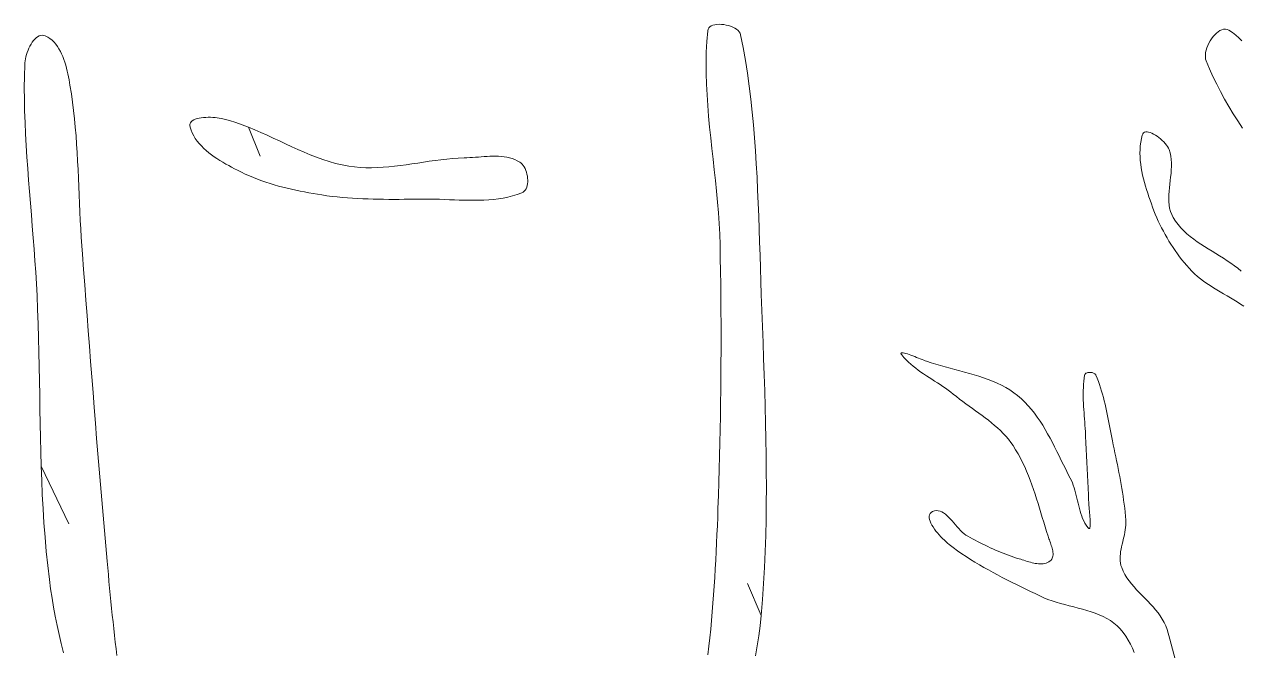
# Model space of a CAD drawing. Header units: inches. Extents: x -12 to 23, y -13.2 to 21.7.
# Drawn here: x -2.93 to 2.06, y -3.873 to -1.302 of the extents above; entities that cross this region are included whole.
import ezdxf

# ---------------------------------------------------------------- set-up
doc = ezdxf.new("R2010")
doc.units = ezdxf.units.IN
doc.header["$MEASUREMENT"] = 0
doc.layers.get('0').update_dxf_attribs({"lineweight": 0})

msp = doc.modelspace()

# ---------------------------------------------------------------- linework, layer by layer
at = {"color": 30, "linetype": 'Continuous', "lineweight": 0, "true_color": 0xff7e00}
for p, q in [((-2.0102, -1.7241), (-1.9629, -1.843)), ((-2.8607, -3.1157), (-2.7469, -3.3517)), ((0.0934, -3.7291), (0.037, -3.5973))]:
    msp.add_line(p, q, dxfattribs=at)
at = {"color": 7, "linetype": 'Continuous', "lineweight": 0, "flags": 128}
for points in [[(-2.55, -3.8932), (-2.5534, -3.8655), (-2.5567, -3.8379), (-2.5599, -3.8102), (-2.563, -3.7825), (-2.566, -3.7548), (-2.569, -3.7271), (-2.5719, -3.6993), (-2.5747, -3.6716), (-2.5774, -3.6439), (-2.5801, -3.6161), (-2.5827, -3.5884), (-2.5853, -3.5606), (-2.5879, -3.5329), (-2.5904, -3.5051), (-2.5961, -3.4422), (-2.6016, -3.3793), (-2.6071, -3.3163), (-2.6125, -3.2534), (-2.6178, -3.1904), (-2.623, -3.1275), (-2.6281, -3.0645), (-2.6332, -3.0015), (-2.6382, -2.9385), (-2.6432, -2.8755), (-2.6481, -2.8126), (-2.653, -2.7496), (-2.6579, -2.6866), (-2.6627, -2.6236), (-2.6676, -2.5606), (-2.6724, -2.4976), (-2.6772, -2.4346), (-2.6821, -2.3716), (-2.687, -2.3086), (-2.6919, -2.2456), (-2.6944, -2.211), (-2.6966, -2.1763), (-2.6986, -2.1415), (-2.7003, -2.1068), (-2.7019, -2.072), (-2.7034, -2.0372), (-2.7049, -2.0024), (-2.7063, -1.9676), (-2.7078, -1.9329), (-2.7094, -1.8981), (-2.7112, -1.8633), (-2.7131, -1.8286), (-2.7154, -1.7939), (-2.7179, -1.7593), (-2.7208, -1.7247), (-2.7241, -1.6901), (-2.7279, -1.6556), (-2.7322, -1.6211), (-2.7371, -1.5868), (-2.7426, -1.5525), (-2.7445, -1.5411), (-2.7466, -1.5295), (-2.7489, -1.5177), (-2.7514, -1.5058), (-2.7541, -1.4937), (-2.7571, -1.4817), (-2.7603, -1.4697), (-2.7639, -1.4579), (-2.7679, -1.4462), (-2.7722, -1.4348), (-2.777, -1.4237), (-2.7822, -1.4131), (-2.7879, -1.4028), (-2.7941, -1.3931), (-2.8009, -1.384), (-2.8082, -1.3756), (-2.8162, -1.3678), (-2.8248, -1.3609), (-2.834, -1.3548), (-2.844, -1.3496), (-2.8506, -1.3474), (-2.8571, -1.3467), (-2.8634, -1.3475), (-2.8696, -1.3496), (-2.8756, -1.3528), (-2.8814, -1.3572), (-2.887, -1.3625), (-2.8924, -1.3686), (-2.8975, -1.3755), (-2.9022, -1.3831), (-2.9067, -1.3911), (-2.9108, -1.3996), (-2.9146, -1.4083), (-2.9179, -1.4172), (-2.9209, -1.4262), (-2.9234, -1.4351), (-2.9254, -1.4439), (-2.927, -1.4523), (-2.928, -1.4604), (-2.9285, -1.4679), (-2.9296, -1.5153), (-2.93, -1.5627), (-2.9296, -1.61), (-2.9286, -1.6574), (-2.927, -1.7047), (-2.9249, -1.7521), (-2.9223, -1.7994), (-2.9194, -1.8467), (-2.9161, -1.8941), (-2.9126, -1.9414), (-2.9089, -1.9887), (-2.9051, -2.036), (-2.9012, -2.0834), (-2.8974, -2.1307), (-2.8935, -2.178), (-2.8899, -2.2253), (-2.8864, -2.2727), (-2.8832, -2.32), (-2.8803, -2.3673), (-2.8778, -2.4147), (-2.8753, -2.473), (-2.8732, -2.5314), (-2.8715, -2.5898), (-2.8701, -2.6482), (-2.8689, -2.7067), (-2.8679, -2.7651), (-2.8669, -2.8236), (-2.866, -2.882), (-2.8649, -2.9405), (-2.8638, -2.9989), (-2.8624, -3.0573), (-2.8607, -3.1157), (-2.8586, -3.1741), (-2.8561, -3.2324), (-2.853, -3.2907), (-2.8493, -3.3489), (-2.845, -3.4071), (-2.8399, -3.4652), (-2.8339, -3.5232), (-2.8271, -3.5812), (-2.822, -3.619), (-2.8162, -3.6568), (-2.8098, -3.6944), (-2.8028, -3.7319), (-2.7953, -3.7694), (-2.7873, -3.8067), (-2.7787, -3.844), (-2.7697, -3.8812)], [(0.0697, -3.8935), (0.0772, -3.8527), (0.0837, -3.8117), (0.0892, -3.7705), (0.0934, -3.7291), (0.0987, -3.6634), (0.1031, -3.5977), (0.1067, -3.5319), (0.1096, -3.466), (0.1117, -3.4001), (0.1132, -3.3342), (0.1141, -3.2683), (0.1144, -3.2023), (0.1142, -3.1363), (0.1136, -3.0703), (0.1126, -3.0043), (0.1112, -2.9383), (0.1095, -2.8723), (0.1075, -2.8063), (0.1054, -2.7402), (0.1031, -2.6742), (0.1007, -2.6083), (0.0982, -2.5423), (0.0958, -2.4764), (0.0934, -2.4105), (0.0916, -2.357), (0.0899, -2.3036), (0.0883, -2.2501), (0.0866, -2.1965), (0.0849, -2.143), (0.083, -2.0894), (0.0809, -2.0358), (0.0786, -1.9823), (0.076, -1.9288), (0.073, -1.8753), (0.0696, -1.8219), (0.0656, -1.7686), (0.0611, -1.7153), (0.056, -1.6621), (0.0502, -1.609), (0.0437, -1.556), (0.0364, -1.5031), (0.0281, -1.4504), (0.019, -1.3978), (0.0089, -1.3454), (0.0067, -1.3389), (0.003, -1.3329), (-0.002, -1.3273), (-0.0082, -1.3222), (-0.0154, -1.3176), (-0.0235, -1.3135), (-0.0322, -1.3101), (-0.0413, -1.3072), (-0.0508, -1.3049), (-0.0605, -1.3033), (-0.0701, -1.3023), (-0.0794, -1.3021), (-0.0884, -1.3025), (-0.0969, -1.3038), (-0.1046, -1.3058), (-0.1115, -1.3086), (-0.1172, -1.3122), (-0.1217, -1.3168), (-0.1248, -1.3222), (-0.1264, -1.3285), (-0.1299, -1.3723), (-0.1321, -1.4161), (-0.1329, -1.46), (-0.1327, -1.5039), (-0.1314, -1.5478), (-0.1292, -1.5917), (-0.1263, -1.6357), (-0.1227, -1.6796), (-0.1186, -1.7236), (-0.1141, -1.7675), (-0.1094, -1.8115), (-0.1045, -1.8555), (-0.0996, -1.8995), (-0.0948, -1.9435), (-0.0903, -1.9875), (-0.0861, -2.0315), (-0.0824, -2.0755), (-0.0794, -2.1195), (-0.0771, -2.1636), (-0.0756, -2.2076), (-0.0746, -2.2617), (-0.0736, -2.3158), (-0.0729, -2.3699), (-0.0723, -2.424), (-0.0719, -2.4781), (-0.0716, -2.5322), (-0.0715, -2.5863), (-0.0716, -2.6404), (-0.0718, -2.6945), (-0.0722, -2.7486), (-0.0727, -2.8027), (-0.0734, -2.8569), (-0.0742, -2.911), (-0.0752, -2.9651), (-0.0763, -3.0192), (-0.0776, -3.0733), (-0.079, -3.1273), (-0.0805, -3.1814), (-0.0822, -3.2355), (-0.0841, -3.2896), (-0.0854, -3.325), (-0.0868, -3.3603), (-0.0882, -3.3957), (-0.0898, -3.4311), (-0.0915, -3.4665), (-0.0933, -3.5019), (-0.0953, -3.5373), (-0.0974, -3.5726), (-0.0997, -3.608), (-0.1022, -3.6433), (-0.1048, -3.6786), (-0.1077, -3.714), (-0.1107, -3.7492), (-0.114, -3.7845), (-0.1175, -3.8197), (-0.1213, -3.8549), (-0.1253, -3.8901)], [(2.0675, -1.728), (2.0484, -1.6987), (2.0299, -1.6692), (2.0119, -1.6393), (1.9945, -1.6091), (1.9778, -1.5785), (1.9618, -1.5476), (1.9466, -1.5164), (1.9323, -1.4847), (1.9188, -1.4526), (1.9164, -1.4449), (1.9154, -1.4366), (1.9154, -1.4276), (1.9165, -1.4182), (1.9186, -1.4086), (1.9216, -1.3988), (1.9254, -1.389), (1.93, -1.3794), (1.9352, -1.37), (1.9409, -1.361), (1.9472, -1.3527), (1.9538, -1.345), (1.9608, -1.3382), (1.968, -1.3323), (1.9754, -1.3276), (1.9828, -1.3241), (1.9903, -1.3221), (1.9976, -1.3216), (2.0048, -1.3228), (2.0117, -1.3258), (2.0265, -1.3354), (2.0402, -1.346), (2.053, -1.3576), (2.0649, -1.37)], [(2.073, -2.4592), (2.0598, -2.4501), (2.0462, -2.4412), (2.0325, -2.4327), (2.0186, -2.4244), (2.0045, -2.4162), (1.9904, -2.408), (1.9763, -2.3999), (1.9622, -2.3917), (1.9483, -2.3833), (1.9346, -2.3747), (1.9211, -2.3659), (1.9079, -2.3567), (1.8951, -2.347), (1.8828, -2.3369), (1.8709, -2.3262), (1.8596, -2.3148), (1.8491, -2.3035), (1.8389, -2.292), (1.829, -2.2802), (1.8192, -2.2682), (1.8098, -2.256), (1.8005, -2.2436), (1.7915, -2.2309), (1.7828, -2.2181), (1.7743, -2.2051), (1.766, -2.192), (1.7581, -2.1786), (1.7504, -2.1652), (1.743, -2.1515), (1.7358, -2.1378), (1.729, -2.1239), (1.7224, -2.1099), (1.7161, -2.0957), (1.7101, -2.0815), (1.7044, -2.0672), (1.699, -2.0528), (1.6939, -2.0387), (1.6888, -2.0243), (1.6838, -2.0099), (1.6789, -1.9953), (1.6742, -1.9805), (1.6697, -1.9657), (1.6654, -1.9508), (1.6615, -1.9358), (1.658, -1.9207), (1.6548, -1.9057), (1.6521, -1.8906), (1.65, -1.8755), (1.6483, -1.8604), (1.6473, -1.8454), (1.647, -1.8304), (1.6473, -1.8155), (1.6484, -1.8007), (1.6503, -1.786), (1.6531, -1.7714), (1.6567, -1.7569), (1.6589, -1.7517), (1.6622, -1.7478), (1.6663, -1.7453), (1.6711, -1.744), (1.6766, -1.7438), (1.6827, -1.7447), (1.6893, -1.7466), (1.6961, -1.7493), (1.7032, -1.7527), (1.7105, -1.7569), (1.7177, -1.7617), (1.7249, -1.7669), (1.7319, -1.7726), (1.7386, -1.7786), (1.7449, -1.7848), (1.7507, -1.7912), (1.7558, -1.7976), (1.7603, -1.8039), (1.7639, -1.8101), (1.7666, -1.8161), (1.7708, -1.8294), (1.7737, -1.8429), (1.7755, -1.8568), (1.7764, -1.8709), (1.7764, -1.8852), (1.7757, -1.8997), (1.7745, -1.9143), (1.773, -1.9289), (1.7713, -1.9436), (1.7695, -1.9582), (1.7678, -1.9729), (1.7664, -1.9874), (1.7655, -2.0018), (1.7651, -2.016), (1.7654, -2.0299), (1.7666, -2.0437), (1.7689, -2.0571), (1.7724, -2.0701), (1.7772, -2.0828), (1.7835, -2.0951), (1.7931, -2.1099), (1.8036, -2.1239), (1.8149, -2.1371), (1.8271, -2.1496), (1.8399, -2.1615), (1.8534, -2.1729), (1.8674, -2.1838), (1.8819, -2.1942), (1.8967, -2.2044), (1.9119, -2.2143), (1.9273, -2.224), (1.9428, -2.2336), (1.9584, -2.2431), (1.9739, -2.2527), (1.9894, -2.2624), (2.0047, -2.2722), (2.0197, -2.2823), (2.0344, -2.2927), (2.0487, -2.3036), (2.0625, -2.3148)], [(1.6239, -3.8803), (1.6165, -3.8628), (1.6083, -3.8458), (1.5992, -3.8293), (1.5891, -3.8134), (1.578, -3.7981), (1.5658, -3.7835), (1.5535, -3.771), (1.5402, -3.7597), (1.5261, -3.7496), (1.5113, -3.7406), (1.4958, -3.7325), (1.4798, -3.7253), (1.4632, -3.7188), (1.4462, -3.7129), (1.4288, -3.7075), (1.4112, -3.7025), (1.3933, -3.6978), (1.3754, -3.6932), (1.3573, -3.6886), (1.3393, -3.684), (1.3214, -3.6792), (1.3037, -3.6741), (1.2863, -3.6686), (1.2691, -3.6625), (1.2524, -3.6558), (1.2362, -3.6483), (1.217, -3.6388), (1.1977, -3.6294), (1.1784, -3.62), (1.1591, -3.6105), (1.1399, -3.6011), (1.1206, -3.5915), (1.1014, -3.5818), (1.0823, -3.5721), (1.0632, -3.5621), (1.0443, -3.5521), (1.0254, -3.5418), (1.0067, -3.5313), (0.9882, -3.5206), (0.9698, -3.5096), (0.9516, -3.4984), (0.9336, -3.4868), (0.9159, -3.4749), (0.8984, -3.4626), (0.8812, -3.45), (0.8642, -3.437), (0.8581, -3.4319), (0.8515, -3.4262), (0.8446, -3.4198), (0.8376, -3.4129), (0.8305, -3.4056), (0.8235, -3.3979), (0.8166, -3.3899), (0.8101, -3.3818), (0.8039, -3.3736), (0.7983, -3.3653), (0.7933, -3.3572), (0.7891, -3.3492), (0.7858, -3.3415), (0.7834, -3.3341), (0.7822, -3.3271), (0.7822, -3.3207), (0.7835, -3.3148), (0.7862, -3.3096), (0.7906, -3.3053), (0.7966, -3.3017), (0.8045, -3.299), (0.8123, -3.298), (0.8198, -3.2985), (0.8272, -3.3004), (0.8344, -3.3036), (0.8416, -3.3078), (0.8486, -3.313), (0.8555, -3.319), (0.8624, -3.3257), (0.8693, -3.333), (0.8761, -3.3406), (0.8829, -3.3484), (0.8898, -3.3564), (0.8967, -3.3643), (0.9037, -3.3721), (0.9108, -3.3795), (0.9179, -3.3865), (0.9252, -3.3928), (0.9327, -3.3984), (0.9403, -3.4032), (0.9505, -3.4087), (0.9606, -3.4142), (0.9709, -3.4196), (0.9811, -3.4249), (0.9914, -3.4302), (1.0018, -3.4354), (1.0122, -3.4405), (1.0226, -3.4455), (1.0331, -3.4504), (1.0436, -3.4552), (1.0542, -3.4599), (1.0648, -3.4645), (1.0755, -3.469), (1.0862, -3.4733), (1.097, -3.4775), (1.1078, -3.4815), (1.1187, -3.4854), (1.1296, -3.4892), (1.1406, -3.4927), (1.1516, -3.4961), (1.1578, -3.498), (1.1641, -3.5), (1.1706, -3.5021), (1.1772, -3.5042), (1.1839, -3.5063), (1.1906, -3.5083), (1.1974, -3.5102), (1.2042, -3.5119), (1.211, -3.5135), (1.2178, -3.5148), (1.2245, -3.5158), (1.2311, -3.5164), (1.2376, -3.5167), (1.244, -3.5166), (1.2503, -3.516), (1.2564, -3.5149), (1.2622, -3.5133), (1.2679, -3.5111), (1.2733, -3.5082), (1.2784, -3.5046), (1.2821, -3.5013), (1.285, -3.4975), (1.2872, -3.4935), (1.2888, -3.4891), (1.2898, -3.4844), (1.2903, -3.4795), (1.2904, -3.4744), (1.29, -3.4691), (1.2892, -3.4637), (1.2881, -3.4581), (1.2867, -3.4525), (1.2851, -3.4468), (1.2833, -3.4411), (1.2814, -3.4354), (1.2794, -3.4297), (1.2774, -3.4241), (1.2754, -3.4186), (1.2735, -3.4133), (1.2716, -3.4081), (1.27, -3.4032), (1.264, -3.3841), (1.2581, -3.365), (1.2523, -3.3458), (1.2465, -3.3265), (1.2407, -3.3072), (1.2349, -3.2879), (1.2291, -3.2687), (1.2231, -3.2494), (1.2169, -3.2303), (1.2105, -3.2112), (1.2039, -3.1923), (1.197, -3.1735), (1.1898, -3.1549), (1.1821, -3.1364), (1.1741, -3.1182), (1.1656, -3.1002), (1.1566, -3.0825), (1.1471, -3.0651), (1.137, -3.048), (1.1263, -3.0312), (1.117, -3.018), (1.1071, -3.0053), (1.0967, -2.9931), (1.0858, -2.9813), (1.0745, -2.9699), (1.0627, -2.9589), (1.0506, -2.9481), (1.0382, -2.9377), (1.0255, -2.9275), (1.0126, -2.9175), (0.9995, -2.9076), (0.9863, -2.8979), (0.973, -2.8882), (0.9597, -2.8786), (0.9463, -2.869), (0.933, -2.8594), (0.9198, -2.8497), (0.9067, -2.84), (0.8938, -2.83), (0.8811, -2.8199), (0.8707, -2.8117), (0.8601, -2.8037), (0.8492, -2.7959), (0.8382, -2.7883), (0.827, -2.7809), (0.8158, -2.7735), (0.8045, -2.7663), (0.7932, -2.759), (0.7819, -2.7517), (0.7707, -2.7444), (0.7595, -2.737), (0.7486, -2.7294), (0.7377, -2.7217), (0.7271, -2.7137), (0.7167, -2.7055), (0.7066, -2.697), (0.6969, -2.6882), (0.6874, -2.679), (0.6784, -2.6694), (0.6698, -2.6593), (0.6673, -2.6557), (0.6664, -2.6531), (0.6669, -2.6514), (0.6688, -2.6504), (0.6718, -2.6502), (0.6758, -2.6507), (0.6808, -2.6517), (0.6866, -2.6532), (0.693, -2.6552), (0.7, -2.6575), (0.7073, -2.6601), (0.715, -2.6629), (0.7228, -2.6659), (0.7307, -2.669), (0.7384, -2.672), (0.746, -2.675), (0.7531, -2.6778), (0.7598, -2.6804), (0.7659, -2.6827), (0.7713, -2.6847), (0.7903, -2.6911), (0.8095, -2.6971), (0.8289, -2.7028), (0.8485, -2.7083), (0.8682, -2.7136), (0.888, -2.7188), (0.9077, -2.724), (0.9275, -2.7293), (0.9471, -2.7348), (0.9667, -2.7405), (0.986, -2.7464), (1.0052, -2.7528), (1.0241, -2.7596), (1.0427, -2.7669), (1.0609, -2.7748), (1.0788, -2.7834), (1.0962, -2.7928), (1.1131, -2.803), (1.1295, -2.8141), (1.1453, -2.8262), (1.1605, -2.8393), (1.1748, -2.853), (1.1885, -2.8674), (1.2015, -2.8825), (1.2139, -2.8981), (1.2257, -2.9142), (1.237, -2.9307), (1.2479, -2.9477), (1.2584, -2.965), (1.2684, -2.9827), (1.2782, -3.0006), (1.2877, -3.0186), (1.2971, -3.0369), (1.3062, -3.0552), (1.3153, -3.0736), (1.3243, -3.092), (1.3333, -3.1103), (1.3424, -3.1285), (1.3515, -3.1465), (1.3609, -3.1644), (1.3656, -3.174), (1.3699, -3.1839), (1.3737, -3.194), (1.3771, -3.2043), (1.3802, -3.2147), (1.3831, -3.2253), (1.3857, -3.2359), (1.3883, -3.2466), (1.3908, -3.2573), (1.3933, -3.268), (1.3958, -3.2787), (1.3985, -3.2893), (1.4014, -3.2998), (1.4046, -3.3101), (1.408, -3.3202), (1.4119, -3.3302), (1.4163, -3.3399), (1.4211, -3.3493), (1.4266, -3.3584), (1.4327, -3.3672), (1.4355, -3.3704), (1.4378, -3.3719), (1.4396, -3.3718), (1.441, -3.3703), (1.442, -3.3676), (1.4427, -3.3637), (1.4431, -3.3587), (1.4432, -3.353), (1.4431, -3.3465), (1.4427, -3.3394), (1.4422, -3.3318), (1.4416, -3.3239), (1.4409, -3.3159), (1.4402, -3.3077), (1.4395, -3.2997), (1.4387, -3.2919), (1.4381, -3.2845), (1.4375, -3.2776), (1.4371, -3.2713), (1.4369, -3.2658), (1.4366, -3.2525), (1.4362, -3.2392), (1.4357, -3.2258), (1.4351, -3.2125), (1.4345, -3.1992), (1.4338, -3.1859), (1.4331, -3.1726), (1.4324, -3.1593), (1.4317, -3.146), (1.4309, -3.1327), (1.4301, -3.1193), (1.4294, -3.106), (1.4286, -3.0927), (1.4279, -3.0794), (1.4272, -3.0661), (1.4265, -3.0528), (1.4258, -3.0395), (1.4252, -3.0262), (1.4247, -3.0129), (1.4242, -2.9995), (1.4237, -2.9866), (1.4231, -2.9737), (1.4223, -2.9608), (1.4214, -2.9479), (1.4205, -2.9349), (1.4195, -2.922), (1.4185, -2.909), (1.4176, -2.8961), (1.4167, -2.8832), (1.4159, -2.8702), (1.4152, -2.8573), (1.4147, -2.8444), (1.4144, -2.8315), (1.4143, -2.8186), (1.4144, -2.8057), (1.4149, -2.7928), (1.4156, -2.78), (1.4167, -2.7672), (1.4182, -2.7545), (1.42, -2.7417), (1.4207, -2.7395), (1.4218, -2.7376), (1.4233, -2.7359), (1.4252, -2.7345), (1.4275, -2.7333), (1.43, -2.7323), (1.4328, -2.7315), (1.4357, -2.731), (1.4388, -2.7307), (1.4419, -2.7306), (1.4451, -2.7308), (1.4483, -2.7311), (1.4513, -2.7317), (1.4543, -2.7325), (1.4571, -2.7335), (1.4596, -2.7348), (1.4619, -2.7362), (1.4638, -2.7378), (1.4654, -2.7397), (1.4665, -2.7417), (1.4718, -2.7546), (1.4767, -2.7676), (1.4813, -2.7808), (1.4856, -2.794), (1.4897, -2.8073), (1.4935, -2.8207), (1.4971, -2.8342), (1.5005, -2.8477), (1.5038, -2.8613), (1.5069, -2.8749), (1.5098, -2.8886), (1.5127, -2.9023), (1.5154, -2.9161), (1.5181, -2.9298), (1.5208, -2.9436), (1.5234, -2.9573), (1.526, -2.9711), (1.5287, -2.9848), (1.5314, -2.9985), (1.5341, -3.0122), (1.5375, -3.0284), (1.5408, -3.0445), (1.5442, -3.0607), (1.5476, -3.0769), (1.5509, -3.0931), (1.5543, -3.1093), (1.5575, -3.1255), (1.5607, -3.1417), (1.5639, -3.1579), (1.5669, -3.1742), (1.5698, -3.1905), (1.5727, -3.2067), (1.5753, -3.223), (1.5779, -3.2393), (1.5802, -3.2557), (1.5824, -3.272), (1.5844, -3.2884), (1.5862, -3.3048), (1.5878, -3.3212), (1.5891, -3.3377), (1.5894, -3.3474), (1.5891, -3.3572), (1.5883, -3.3671), (1.5869, -3.3769), (1.5852, -3.3868), (1.5832, -3.3968), (1.5809, -3.4067), (1.5786, -3.4166), (1.5762, -3.4265), (1.5738, -3.4364), (1.5716, -3.4462), (1.5696, -3.456), (1.5679, -3.4658), (1.5666, -3.4755), (1.5658, -3.4851), (1.5656, -3.4947), (1.566, -3.5042), (1.5672, -3.5136), (1.5692, -3.5229), (1.5722, -3.5321), (1.5783, -3.5465), (1.5855, -3.5603), (1.5937, -3.5736), (1.6027, -3.5865), (1.6125, -3.599), (1.6228, -3.6112), (1.6335, -3.6231), (1.6446, -3.6349), (1.6559, -3.6465), (1.6673, -3.6581), (1.6787, -3.6697), (1.6898, -3.6814), (1.7007, -3.6933), (1.7112, -3.7053), (1.7211, -3.7176), (1.7304, -3.7303), (1.7388, -3.7434), (1.7463, -3.7569), (1.7528, -3.771), (1.7581, -3.7857), (1.7702, -3.826), (1.7812, -3.8666), (1.7912, -3.9074)]]:
    msp.add_lwpolyline(points, dxfattribs=at)
msp.add_lwpolyline([(-2.2502, -1.7236), (-2.2461, -1.7361), (-2.2411, -1.7481), (-2.2352, -1.7596), (-2.2284, -1.7707), (-2.2208, -1.7814), (-2.2125, -1.7917), (-2.2035, -1.8015), (-2.194, -1.8111), (-2.1839, -1.8202), (-2.1733, -1.829), (-2.1624, -1.8375), (-2.1511, -1.8456), (-2.1395, -1.8535), (-2.1277, -1.8611), (-2.1157, -1.8683), (-2.1037, -1.8754), (-2.0916, -1.8822), (-2.0795, -1.8887), (-2.0676, -1.895), (-2.0558, -1.9012), (-2.0396, -1.9092), (-2.0233, -1.9169), (-2.0067, -1.9242), (-1.9901, -1.9311), (-1.9732, -1.9377), (-1.9562, -1.9439), (-1.9391, -1.9498), (-1.9218, -1.9554), (-1.9044, -1.9607), (-1.887, -1.9657), (-1.8694, -1.9704), (-1.8518, -1.9749), (-1.8341, -1.9791), (-1.8163, -1.983), (-1.7985, -1.9868), (-1.7806, -1.9903), (-1.7628, -1.9937), (-1.7449, -1.9968), (-1.727, -1.9998), (-1.7092, -2.0026), (-1.6883, -2.0056), (-1.6673, -2.0083), (-1.6463, -2.0107), (-1.6253, -2.0127), (-1.6042, -2.0145), (-1.5831, -2.016), (-1.562, -2.0172), (-1.5408, -2.0182), (-1.5197, -2.019), (-1.4985, -2.0196), (-1.4773, -2.0201), (-1.4561, -2.0204), (-1.4349, -2.0205), (-1.4137, -2.0205), (-1.3925, -2.0205), (-1.3713, -2.0204), (-1.3501, -2.0202), (-1.3289, -2.02), (-1.3077, -2.0197), (-1.2865, -2.0195), (-1.2666, -2.0195), (-1.2465, -2.0198), (-1.2263, -2.0203), (-1.2061, -2.021), (-1.1859, -2.0218), (-1.1656, -2.0226), (-1.1453, -2.0233), (-1.125, -2.0239), (-1.1047, -2.0243), (-1.0845, -2.0244), (-1.0643, -2.0242), (-1.0443, -2.0236), (-1.0243, -2.0224), (-1.0045, -2.0207), (-0.9848, -2.0183), (-0.9653, -2.0152), (-0.9459, -2.0113), (-0.9268, -2.0066), (-0.9079, -2.0009), (-0.8892, -1.9941), (-0.8837, -1.9913), (-0.8789, -1.9874), (-0.8749, -1.9827), (-0.8715, -1.9771), (-0.8688, -1.9709), (-0.8668, -1.9641), (-0.8655, -1.9568), (-0.8647, -1.9492), (-0.8646, -1.9413), (-0.8651, -1.9332), (-0.8661, -1.9251), (-0.8677, -1.917), (-0.8698, -1.9091), (-0.8724, -1.9015), (-0.8756, -1.8943), (-0.8791, -1.8875), (-0.8831, -1.8813), (-0.8876, -1.8758), (-0.8925, -1.8711), (-0.8977, -1.8674), (-0.9076, -1.8619), (-0.9179, -1.8572), (-0.9284, -1.8533), (-0.9391, -1.8502), (-0.9501, -1.8477), (-0.9613, -1.8459), (-0.9727, -1.8446), (-0.9842, -1.8438), (-0.9959, -1.8434), (-1.0077, -1.8434), (-1.0195, -1.8437), (-1.0314, -1.8442), (-1.0434, -1.8449), (-1.0553, -1.8458), (-1.0673, -1.8467), (-1.0792, -1.8477), (-1.091, -1.8486), (-1.1028, -1.8494), (-1.1144, -1.85), (-1.1259, -1.8504), (-1.1497, -1.8514), (-1.1734, -1.853), (-1.1971, -1.8552), (-1.2209, -1.8579), (-1.2447, -1.8609), (-1.2684, -1.8642), (-1.2922, -1.8677), (-1.3159, -1.8713), (-1.3396, -1.8749), (-1.3634, -1.8783), (-1.3871, -1.8815), (-1.4108, -1.8844), (-1.4344, -1.8869), (-1.4581, -1.8889), (-1.4817, -1.8902), (-1.5053, -1.8908), (-1.5288, -1.8907), (-1.5524, -1.8896), (-1.5759, -1.8875), (-1.5993, -1.8843), (-1.6263, -1.8792), (-1.653, -1.8728), (-1.6793, -1.8654), (-1.7054, -1.857), (-1.7313, -1.8476), (-1.7569, -1.8376), (-1.7824, -1.8269), (-1.8078, -1.8158), (-1.833, -1.8043), (-1.8582, -1.7925), (-1.8834, -1.7806), (-1.9086, -1.7688), (-1.9338, -1.7571), (-1.9592, -1.7457), (-1.9846, -1.7346), (-2.0102, -1.7241), (-2.036, -1.7143), (-2.0621, -1.7052), (-2.0883, -1.697), (-2.1149, -1.6898), (-2.1221, -1.6883), (-2.13, -1.6869), (-2.1385, -1.6857), (-2.1475, -1.6848), (-2.1569, -1.6841), (-2.1664, -1.6838), (-2.176, -1.6837), (-2.1856, -1.684), (-2.1951, -1.6847), (-2.2042, -1.6858), (-2.2129, -1.6873), (-2.221, -1.6892), (-2.2284, -1.6916), (-2.235, -1.6945), (-2.2407, -1.6979), (-2.2453, -1.7019), (-2.2486, -1.7064), (-2.2507, -1.7115), (-2.2512, -1.7173), (-2.2502, -1.7236), (-2.2502, -1.7236), (-2.2502, -1.7236), (-2.2502, -1.7236)], close=True, dxfattribs=at)

doc.saveas('drawing.dxf')
